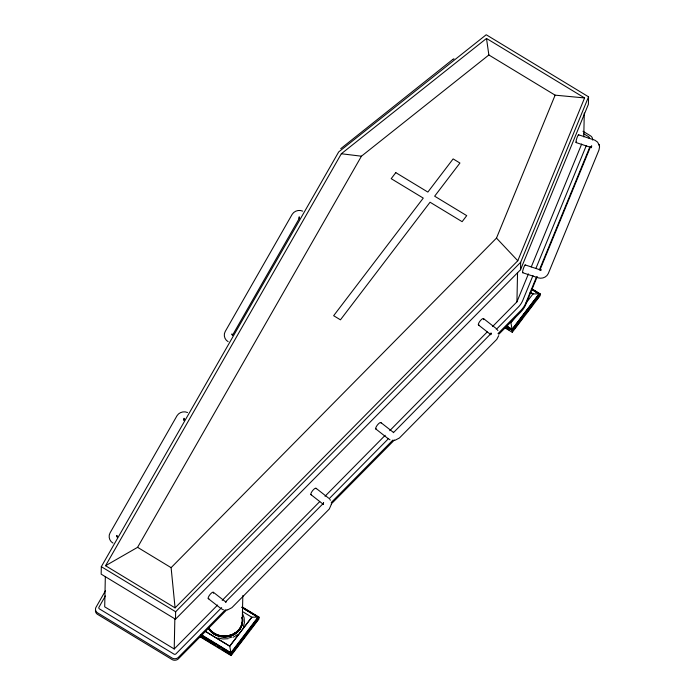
<?xml version="1.0" encoding="UTF-8"?>
<svg xmlns="http://www.w3.org/2000/svg" width="695" height="695" viewBox="0 0 695 695"><rect width="100%" height="100%" fill="white"/><g stroke="black" fill="none" stroke-linecap="round" stroke-linejoin="round"><path stroke-width="1.04" d="M101.322 566.677L101.166 574.148L175.488 619.219L520.512 269.756L588.396 104.285L588.552 96.814L486.213 34.75L338.691 151.927L101.322 566.677L175.644 611.748L175.488 619.219M105.336 576.45L104.702 606.822L174.219 648.982L217.631 605.015M174.219 648.982L174.853 618.611M242.381 619.219A18.018 16.037 1.2 0 1 236.204 632.276L232.217 634.657L227.812 635.864A18.018 16.037 1.2 0 1 208.622 627.793M230.914 652.631L229.741 646.142L251.807 617.195L257.958 617.151L242.286 607.717L257.958 617.151L230.914 652.701L202.349 635.299M200.829 634.961L231.009 653.265L200.829 634.856M200.16 636.82L231.079 655.576L231.122 653.778L259.035 617.151L242.659 607.221M236.204 632.337L232.278 634.622M242.816 595.537L242.268 621.313A17.922 15.95 1.2 0 1 228.368 635.673A17.922 15.95 1.2 0 1 208.83 627.933M241.999 607.152L258.462 617.247L241.999 607.256M259.035 617.151L258.992 618.941L231.079 655.576M506.568 326.068L512.093 329.421L510.929 322.862L515.464 316.903M506.698 326.659L512.189 329.986L506.707 326.546M504.987 327.875L512.267 332.288L512.302 330.49L540.215 293.863L532.031 288.903M492.564 326.546L516.932 301.856L517.549 272.57M520.512 269.756L520.668 262.284L588.552 96.814M512.093 329.421L539.138 293.942L531.762 289.398M531.414 288.859L539.641 293.959L531.414 288.972M540.215 293.863L540.18 295.662L512.267 332.288M583.774 136.872L584.278 113.007M331.341 504.37L329.291 509.018L231.861 607.699L227.369 610.01M117.229 537.105L116.821 535.428L117.186 536.966M243.372 627.038L244.423 622.459L244.11 617.803L242.451 613.364M498.706 335.659L496.795 339.351L399.364 438.041L394.873 440.343M589.186 138.54L589.282 138.279A1.616 1.442 1.2 0 0 588.743 136.802L583.852 133.822M175.079 607.882L171.109 567.659L496.482 238.098L555.123 95.163L584.591 97.934L517.792 260.755L175.079 607.882L105.562 565.721L341.341 153.751L486.5 38.451L584.591 97.934M516.932 301.856L528.409 273.891M531.275 266.897L581.68 144.039M532.987 275.524L522.736 300.518A24.386 21.701 1.2 0 1 518.383 307.042L496.265 329.447M535.862 268.522L586.319 145.542M536.462 277.062L525.794 303.072A27.661 24.62 1.2 0 1 520.868 310.465L498.02 333.6M539.337 270.06L589.82 147.01M537.252 276.549L525.759 304.566A27.661 24.62 1.2 0 1 520.833 311.959L498.749 334.33M540.128 269.547L590.611 146.497M232.391 335.45L299.111 218.708C299.328 217.848 299.145 214.981 299.18 218.595L299.05 218.673M105.518 590.672L95.823 607.604A5.013 4.457 1.2 0 0 97.3 612.695L172.334 658.2A5.013 4.457 1.2 0 0 178.189 657.548L225.406 609.724M105.379 595.954L98.872 607.352A1.703 1.512 1.2 0 0 99.307 608.829L174.115 654.195A1.703 1.512 1.2 0 0 175.809 654.004L221.662 607.586M105.562 565.721L137.584 547.33L361.435 156.201L488.863 54.983L486.5 38.451M205.772 631.642L229.741 646.185L251.807 617.23L242.59 611.609M231.009 653.265L258.462 617.134M230.975 655.064L235.544 649.061M236.856 647.34L238.159 645.629M239.471 643.909L246.656 634.483M247.967 632.763L249.27 631.051M250.582 629.331L257.767 619.897M525.846 303.315L532.987 293.916L539.138 293.863L512.093 329.343L506.568 325.99M512.189 329.986L539.641 293.855M514.769 328.353L521.954 318.918M525.88 313.766L533.065 304.332M536.992 299.189L539.607 295.757M340.732 148.687L452.862 59.37M183.775 420.136L184.027 419.988C183.793 416.322 184.514 419.467 183.836 420.101M175.644 611.748L520.668 262.284M222.2 600.384L319.683 501.651M325.017 496.247L385.178 435.313M389.747 430.683L487.23 331.941M226.084 601.896L225.884 602.348L225.606 601.844L323.175 503.545M393.518 432.255L393.396 432.69L490.679 333.887M329.213 498.654L388.714 438.389M331.254 502.52L392.936 440.039M226.891 609.68L178.163 659.042A5.013 4.457 1.2 0 1 172.299 659.694L97.274 614.189A5.013 4.457 1.2 0 1 95.51 609.993M331.22 504.014L394.421 439.996M540.884 270.042L541.257 269.764L540.745 270.103M233.138 637.263L237.499 634.709M453.105 59.223L453.965 58.771M227.812 635.934L232.26 634.57M228.177 638.714L222.956 638.966L217.83 638.01M341.341 153.751L361.435 156.201M578.57 134.778L594.911 140.199L597.544 142.093L599.186 145.012M576.103 142.571L591.41 147.609L591.619 145.811L591.462 147.679M525.177 264.925L540.484 269.964M522.701 272.727L538.225 277.835C542.013 279.095 546.652 277.253 548.286 273.561L598.96 150.042L599.55 146.888L599.055 144.56M393.17 432.212L380.964 422.647M223.408 609.758L221.618 608.968M302.681 211.132C299.024 209.456 294.263 210.854 292.178 214.312L225.232 331.472C223.191 334.938 224.598 339.768 228.125 341.671M187.528 412.526C183.871 410.858 179.11 412.248 177.025 415.706L110.079 532.865C108.038 536.332 109.445 541.162 112.964 543.064M389.122 439.31L389.991 439.753M488.863 54.983L555.123 95.163M583.001 131.268L590.368 135.734A4.926 4.387 1.2 0 1 592.566 140.042M531.762 289.467L539.138 293.942M505.934 326.633L512.302 330.49M505.751 327.901L509.409 330.116M137.584 547.33L171.109 567.659M205.772 631.607L229.741 646.142M201.107 635.569L231.122 653.778M200.786 636.759L215.424 645.638M217.248 646.741L219.994 648.409M221.827 649.512L230.054 654.508M483.624 318.666L496.074 328.414M478.386 324.921L490.635 334.512M375.726 428.902L388.166 438.658M316.121 488.324L328.57 498.08M310.882 494.579L323.132 504.179M213.452 592.314L225.71 601.913M208.213 598.569L220.662 608.316M496.482 238.098L517.792 260.755M497.368 329.751L497.898 330.568M329.864 499.41L330.394 500.226M599.307 145.481L599.438 145.941M490.74 334.608L491.078 332.948L490.748 334.747M323.236 504.266L323.575 502.615L323.245 504.414M376.403 429.032A4.101 1.208 -51.9 0 1 377.342 425.097A4.101 1.208 -51.9 0 1 381.042 423.038M479.072 325.043A4.101 1.208 -51.9 0 1 480.349 320.69A4.101 1.208 -51.9 0 1 483.607 319.631M522.918 272.57A4.101 0.608 -71.8 0 1 523.274 268.922A4.101 0.608 -71.8 0 1 525.307 265.038M576.598 142.006A4.101 0.608 -71.8 0 1 576.668 138.765A4.101 0.608 -71.8 0 1 578.744 135.247M208.9 598.69A4.101 1.208 -51.9 0 1 210.177 594.338A4.101 1.208 -51.9 0 1 213.435 593.278M311.56 494.71A4.101 1.208 -51.9 0 1 312.507 490.774A4.101 1.208 -51.9 0 1 316.199 488.715M242.26 617.829A18.209 16.211 1.2 0 1 230.584 636.09A18.209 16.211 1.2 0 1 208.448 628.593M231.826 637.063A19.121 17.028 1.2 0 1 228.968 637.906M242.26 617.716A18.209 16.211 1.2 0 1 230.592 635.986A18.209 16.211 1.2 0 1 208.448 628.48M218.447 635.673A18.209 16.211 1.2 0 0 242.268 617.377A18.209 16.211 1.2 0 1 218.447 635.647M213.417 633.267A18.209 16.211 1.2 0 1 210.637 630.938A18.209 16.211 1.2 0 0 213.426 633.241M242.208 617.325A18.148 16.15 1.2 0 1 232.33 634.874A18.148 16.15 1.2 0 1 210.681 630.834M210.081 630.183A18.148 16.15 1.2 0 1 208.509 628.054M231.948 334.156L232.478 335.129L231.956 334.095M532.987 293.916L530.224 292.274L532.987 293.916M213.999 633.857L214.303 633.406L214.025 633.814M395.794 172.629L391.198 178.667L423.264 198.11L333.643 315.704L340.437 319.83L430.057 202.228L462.123 221.67L466.719 215.641L434.653 196.198L459.934 163.03L453.131 158.903L427.859 192.072L395.794 172.629M214.19 633.762A18.209 16.211 1.2 0 0 217.552 635.369A18.209 16.211 1.2 0 1 214.19 633.736M208.934 628.879A18.209 16.211 1.2 0 0 210.038 630.278A18.209 16.211 1.2 0 1 208.943 628.862"/></g></svg>
